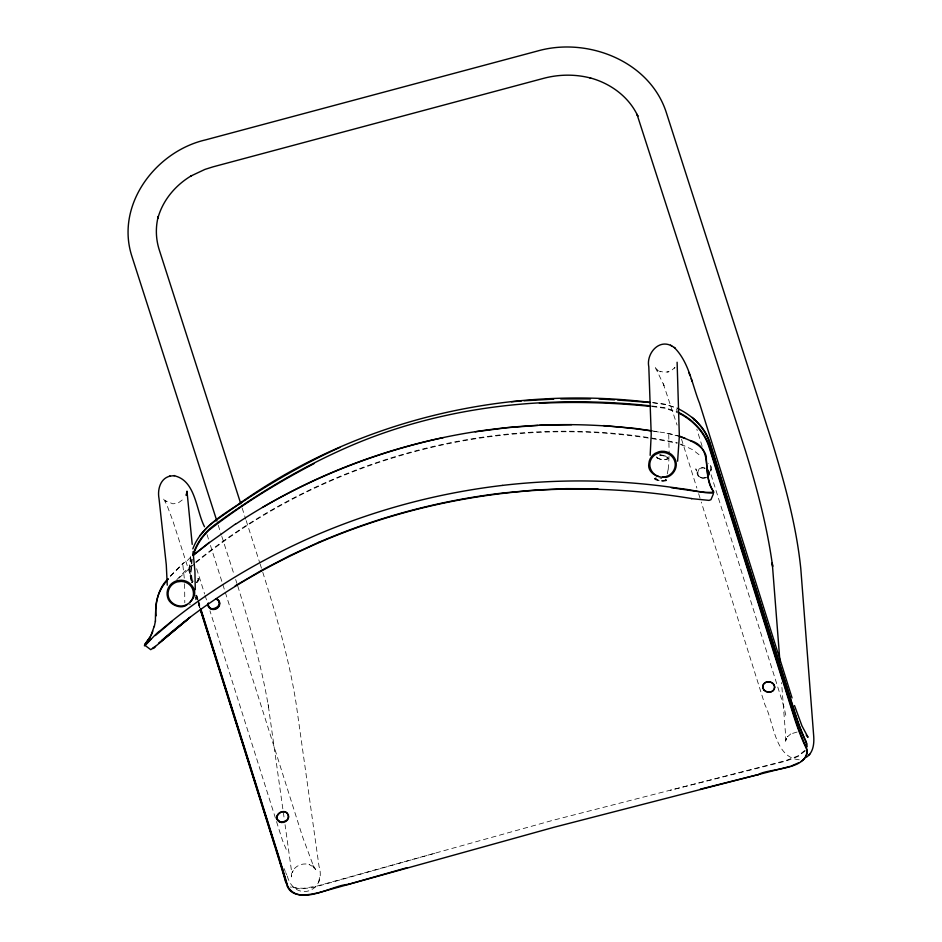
<?xml version="1.0" encoding="UTF-8"?>
<svg xmlns="http://www.w3.org/2000/svg" width="942" height="942" viewBox="0 0 942 942"><rect width="100%" height="100%" fill="white"/><g stroke="black" fill="none" stroke-linecap="round" stroke-linejoin="round"><path stroke-width="0.71" stroke-dasharray="4.71 3.53" d="M668.997 456.399L668.69 464.265M287.251 876.025C294.493 902.542 327.039 892.168 319.032 866.334L296.082 703.215C289.053 658.658 276.265 615.197 262.759 572.218M189.366 569.463L190.567 556.121M710.774 471.141L710.998 467.091L708.549 463.546M711.163 469.834L711.057 466.396L708.996 463.535M668.219 468.822L668.679 464.689M665.711 479.148L666.406 480.385M191.779 559.065L190.625 572.112L191.308 578.671M192.227 559.277L191.073 572.241L192.674 582.533L172.81 520.667L166.887 505.006L163.272 498.365L166.228 501.485L165.427 500.826L172.881 503.817L177.908 503.181L184.526 498.318M190.684 557.299L189.707 568.992L192.25 582.533M659.659 454.939C676.05 455.893 663.286 463.829 656.751 457.106M318.702 882.136L319.785 876.378M667.878 458.236L665.205 455.822M710.798 470.882L711.21 469.316M655.373 478.077C656.021 480.773 663.698 481.597 666.147 479.608M668.196 469.234L667.207 474.132M655.126 478.206L654.761 478.583A6.111 1.448 5.9 0 0 656.068 479.973L662.838 481.244L666.288 480.809A5.911 1.389 9.8 0 0 664.958 479.348M674.366 368.31L674.967 367.427L671.705 370.277L667.572 372.019L668.337 371.89L663.874 372.231L659.671 371.195L660.636 371.784L656.021 368.946L658.211 370.901L655.479 367.698L664.039 385.608L662.85 382.428L677.086 425.077M190.59 557.158L186.952 560.985L183.125 563.281M196.654 582.333L198.432 579.165L196.737 578.6M195.43 599.795L196.607 598.182L195.712 597.228M196.584 582.474L197.643 581.273A5.911 1.743 -39.1 0 0 198.479 578.765L197.891 578.576L198.479 578.765M196.843 582.651L197.95 581.402A6.158 1.813 -39.1 0 0 198.821 578.777L196.925 578.753M176.802 579.719L184.938 571.158L194.582 563.033M179.004 578.058L194.97 563.398M170.396 576.28L184.208 562.527M170.314 576.021L182.819 563.457M191.638 582.792L192.969 581.426M191.85 582.215L193.11 580.99M804.88 750.456L797.639 756.061L785.793 760.571L552.601 820.388L317.101 886.045L303.677 888.294L296.235 887.988L290.536 886.493M805.28 750.809L797.968 756.508L785.946 761.077L670.209 790.291M195.689 562.162C328.063 454.385 509.963 407.533 677.392 442.799M196.077 562.527C328.263 454.915 509.881 408.133 677.074 443.282M189.53 604.587L190.425 604.058M655.703 478.041L655.067 478.371A5.829 1.378 5.9 0 0 656.303 479.69L662.756 480.903L666.053 480.491A5.628 1.319 9.8 0 0 664.781 479.101M654.761 478.583L656.609 478.018M195.383 598.111L196.595 597.805M704.687 477.582C695.019 480.079 696.02 464.689 705.111 468.28A5.746 5.016 9.9 0 0 703.356 467.915M434.851 853.287L312.473 887.717L299.662 888.824L290.324 886.987M797.097 732.04L790.727 733.959L791.351 733.418L787.453 736.809L788.101 736.255L785.899 739.917L786.358 738.563L785.393 742.696L785.475 733.323L781.566 682.609M799.275 759.805C774.395 757.486 773.971 722.279 764.916 704.757L701.272 502.086M651.793 430.824L668.596 433.414L679.359 436.122M659.977 454.998L666.748 456.67A6.017 2.155 9.6 0 1 667.277 459.331L662.567 459.672L657.551 458.365A6.158 2.202 6 0 1 656.162 456.976M659.847 455.116L663.545 455.445M652.688 402.587L665.547 404.295L676.933 408.086M652.853 402.776L665.499 404.448L676.05 407.898M652.158 406.002L664.981 407.721L678.476 412.396M652.276 406.567L664.875 408.239L676.968 412.361M653.807 431.306L659.553 432.142M659.942 478.053L661.802 478.383M667.03 433.285L679.453 436.346M680.831 444.071L692.735 449.781L699.553 455.104M680.477 444.542L682.75 445.366M658.317 458.33L657.775 458.106A5.911 2.119 6 0 1 656.433 456.776M286.215 849.354L282.506 840.499L209.948 610.793M697.94 474.792L698.293 475.498A5.746 5.016 9.9 0 0 706.229 477.276M285.709 872.586L286.745 874.883M283.989 868.406L285.285 871.538M676.486 409.393L677.239 411.395M242.141 508.009L245.744 519.207M246.192 520.608L259.674 562.61M260.122 563.999L261.476 568.203M218.226 525.212L221.358 534.985M221.806 536.387L234.358 575.48M235.653 579.495L236.913 583.428M196.654 568.744L204.638 593.99M237.749 586.042C250.077 625.853 261.629 666.088 268.552 707.23L267.999 703.415L284.248 818.904M207.052 534.609L209.595 542.686M210.466 545.43L222.406 583.228M222.854 584.617L302.57 836.814L314.239 868.159L312.52 864.379L315.782 869.702L312.815 866.558L309.058 864.485L309.694 864.709C304.019 862.754 297.495 864.674 293.774 869.372L294.21 868.865L292.173 872.633L292.409 871.338L291.361 876.884L291.408 870.278L285.061 824.697M205.085 595.391L207.287 602.385M196.678 595.108L198.008 599.3M198.444 600.702L200.21 606.307M702.167 446.343L696.833 429.258M711.08 474.744L783.815 706.3L785.863 715.59M681.49 439.078L696.88 488.086M698.634 493.69L700.836 500.685M196.819 596.251L197.702 599.053M198.138 600.454L200.352 607.449M196.325 595.791L197.643 599.995M198.091 601.396L199.857 607.001M196.407 596.321L197.29 599.124M199.056 604.729L199.94 607.531M196.054 596.192L196.937 598.994M198.703 604.599L199.586 607.402M195.606 595.132L197.82 602.138M198.256 603.539L199.586 607.743M184.279 578.164L182.83 564.599M190.072 575.739L191.638 582.18M191.32 581.226L189.389 569.18M184.608 583.793L184.797 602.798M668.738 434.521L669.138 453.526M196.148 597.263A5.734 0.989 -37.8 0 1 195.736 598.311M706.359 477.618A6.029 5.263 10 0 1 697.092 473.402A6.029 5.263 10 0 1 705.181 468.221M696.479 470.918L695.867 468.963L696.479 470.918"/><path stroke-width="1.41" d="M195.277 589.774L194.923 571.229L193.028 551.659M156.125 615.844C154.182 602.268 159.021 589.233 168.123 579.142M677.11 362.246L679.347 436.028L677.604 461.191M650.168 455.339L651.216 434.356L648.803 366.791C646.106 354.004 658.54 338.649 671.74 345.926M155.43 621.437C155.418 606.177 156.254 590.293 168.053 578.847M666.806 476.464C660.13 479.466 646.907 473.355 648.85 463.605A13.753 13.4 12 0 1 655.09 453.361L659.106 451.677A13.753 13.4 11.3 0 1 671.257 454.291A13.635 13.294 11.1 0 1 675.885 461.262C677.71 468.245 673.059 475.698 666.124 477.417M282.482 822.201C267.834 819.976 286.286 803.291 288.511 816.796M208.335 602.915C207.11 615.632 227.693 604.211 215.647 598.841A5.758 5.146 -21.6 0 1 219.274 604.776A5.758 5.146 -21.6 0 1 212.998 609.144A5.758 5.146 -21.6 0 1 208.1 604.163M277.219 816.055L276.995 817.197A5.758 5.146 -21.7 0 0 280.74 822.013L281.776 822.119M154.3 626.654L155.43 620.896M288.488 816.891L287.239 819.952L282.553 822.189M184.326 606.189C179.404 608.426 169.148 604.446 167.617 597.334A13.635 13.329 5.3 0 1 169.878 585.453A13.753 13.435 4.5 0 1 176.919 580.755L181.288 580.201A13.753 13.435 4 0 1 192.121 585.877C198.585 594.249 191.709 602.02 184.656 606.295M192.863 555.238C196.266 543.24 204.12 532.783 214.022 525.318C253.563 496.34 295.611 470.647 340.309 450.406C436.97 406.261 545.771 394.462 650.757 405.872M193.31 555.474C195.995 545.854 201.706 537.258 208.841 530.322C241.552 504.724 277.195 482.905 313.98 463.641M154.3 626.112L150.767 635.98M713.341 493.985L710.939 499.696L709.032 500.39L691.287 498.612M152.745 630.952C152.533 636.604 135.471 653.854 151.368 638.594M192.827 548.856C200.257 528.497 219.851 516.628 237.078 505.242C355.711 420.426 505.489 384.819 649.85 402.34M186.587 494.538L186.186 495.386L186.987 491.159L192.215 544.37M150.167 637.016C134.223 659.471 156.148 632.235 160.046 630.869C206.545 591.376 259.568 559.889 315.382 535.468A659.8 639.594 5.2 0 1 502.427 485.413M806.505 757.144C813.829 752.234 814.335 742.496 813.582 734.536L800.794 568.685C796.39 525.836 784.898 484.023 772.381 442.917L666.524 113.217C650.227 61.1 587.455 36.667 537.329 51.068L205.509 139.899C155.607 151.391 115.148 205.015 131.904 256.342L216.884 521.02M707.524 476.004L708.761 473.214L707.277 469.693M199.739 535.833C203.825 531.17 207.758 526.178 212.951 522.563C252.668 493.502 294.905 467.75 339.791 447.462M190.284 601.844C194.252 597.864 194.476 591.176 191.297 586.63A12.764 12.458 4 0 0 181.241 581.391L177.19 581.897A12.764 12.47 4.5 0 0 170.655 586.242A12.635 12.34 5.3 0 0 168.559 597.263C170.855 604.764 180.487 608.426 187.152 604.305M153.346 648.237L155.395 646.365L150.732 649.662L145.739 645.929M155.348 635.532L172.08 621.343M161.577 640.536C208.241 599.618 262.265 567.543 318.973 542.627A648.897 629.044 5.2 0 1 502.922 493.396C565.742 485.884 629.456 488.274 691.805 498.589M808.919 755.025L809.755 754.307M154.005 647.625L152.875 648.591L189.966 617.316L158.892 643.186L187.717 619.436M801.218 761.254C805.646 758.593 808.919 752.988 806.116 748.019A106.587 22.384 78.7 0 1 794.035 716.944L709.02 446.979C704.169 431.907 692.429 419.685 678.275 412.89M192.804 555.415L209.348 542.38M193.557 555.109L209.524 542.521L235.3 524.152M235.465 524.294C356.359 444.059 507.255 409.381 650.934 430.883M235.182 585.842L262.147 570.04L290.03 555.509L318.749 542.298M262.559 507.397C318.584 474.756 379.791 451.23 443.187 437.665M798.569 762.855L791.068 766.105M170.102 476.122C160.222 478.289 157.326 489.769 159.01 498.518L166.287 564.764L167.252 585.17M789.949 766.435L554.096 827.241L319.279 892.521C309.235 894.794 292.656 898.562 287.428 886.587M348.54 884.267L407.18 867.641M348.611 884.408C333.138 884.467 300.357 907.146 287.911 886.74M757.945 774.83C768.013 767.801 811.392 770.803 806.482 747.63A106.199 22.325 78.7 0 1 794.459 716.638L709.467 446.814C704.604 431.601 692.77 419.249 678.476 412.396M700.283 789.184L758.016 774.642M173.811 475.675C195.877 480.09 195.854 510.164 204.52 526.743M475.157 431.801L507.314 427.668L538.059 425.395M169.348 476.228L174.564 475.569M502.427 485.401C561.361 478.571 621.155 479.572 679.806 488.498C690.957 489.451 702.214 493.29 713.4 492.195L713.365 491.359C701.131 475.204 714.978 447.709 690.309 440.515M662.732 476.993C670.504 477.288 676.957 469.257 674.884 461.721A12.635 12.317 11.1 0 0 670.586 455.245A12.764 12.434 11.3 0 0 659.318 452.831L655.585 454.397A12.752 12.423 12 0 0 649.792 463.888C649.509 469.481 653.289 475.003 658.741 476.44M511.412 401.775L521.267 401.009M524.082 400.786L553.696 399.137M560.761 398.925L590.504 398.925M539.425 403.294C576.586 401.527 613.854 402.611 650.863 406.438M539.519 425.289L571.653 424.654M597.84 488.757L566.26 488.627L534.573 490.052L502.887 493.007A649.533 629.633 5.2 0 0 318.761 542.321M599.006 399.031L614.596 399.855M617.434 400.009L650.027 402.517M603.528 425.572L635.108 428.398L651.793 430.824M671.316 487.697L705.735 492.713L712.317 493.078L713.695 492.678L713.647 491.842C706.947 481.338 706.818 468.28 706.217 456.246C703.062 444.612 689.367 440.232 679.359 436.122M679.453 436.346L685.281 438.454M677.428 408.345C692.158 415.54 705.417 427.067 710.15 443.376L795.107 713.059A99.016 20.818 78.7 0 0 806.317 741.99L807.2 746.629M674.166 347.433C689.002 361.975 692.064 384.513 699.517 403.211L792.057 697.928M670.516 345.172L675.355 348.151M692.217 417.4C700.024 424.406 706.594 433.026 709.773 443.152L794.365 711.681M806.222 735.137L808.048 737.292L801.96 725.905L794.518 705.582M693.3 418.601L693.936 419.885M285.508 881.394L286.545 883.702M688.849 372.549L690.039 375.717M691.169 378.708L692.252 381.604M805.928 741.731L806.717 744.074M240.799 503.805L159.198 249.677C155.783 238.915 155.43 227.257 158.291 216.33L157.82 218.403C162.683 200.269 175.601 185.021 191.638 175.601L190.767 176.072L204.956 169.395L213.01 166.852L543.722 78.316C559.065 74.253 575.409 74.065 590.775 78.092L589.939 77.845C610.298 83.214 629.044 96.791 637.899 116.255L636.992 114.3L745.263 450.17C757.027 488.227 767.294 526.955 772.64 566.495L772.24 562.845L779.988 662.191M200.787 608.85L278.302 854.959M200.74 609.804L208.677 635.002M209.112 636.415L262.147 804.762M262.582 806.175L273.71 841.489M274.11 842.76L277.866 854.924A106.199 3.992 71.4 0 1 287.404 886.528M200.375 608.932L274.652 844.738M200.469 610.204L276.583 851.874M276.512 851.721A99.016 3.709 71.5 0 1 285.426 881.194M276.677 851.085A98.627 3.638 71.5 0 1 279.209 859.198M279.609 860.505A98.627 3.638 71.5 0 1 280.787 864.344M281.54 866.828A98.627 3.638 71.5 0 1 283.66 873.905M284.048 875.248A98.627 3.638 71.5 0 1 285.532 880.346M278.173 854.653A106.587 3.945 71.5 0 1 287.757 886.34M215.824 598.747A6.029 5.393 -21.7 0 1 219.592 604.941A6.029 5.393 -21.7 0 1 213.01 609.509A6.029 5.393 -21.7 0 1 207.864 604.281M707.866 470.364A5.746 5.016 9.9 0 1 707.548 476.263M706.818 469.104A6.029 5.263 10 0 1 707.748 476.558M805.928 741.778A98.627 20.712 78.7 0 1 797.485 721.136M797.026 719.818A98.627 20.712 78.7 0 1 794.754 712.988M774.571 687.401C773.994 694.301 762.525 693.065 762.855 686.424C763.526 679.771 774.783 680.772 774.571 687.401M281.281 822.484A6.029 5.393 -21.7 0 0 288.405 815.16A6.029 5.393 -21.7 0 0 278.408 813.605A6.029 5.393 -21.7 0 0 281.281 822.484M764.056 690.121A6.029 5.252 10 0 0 774.312 689.085A6.029 5.252 10 0 0 767.73 681.737A6.029 5.252 10 0 0 764.056 690.121"/></g></svg>
